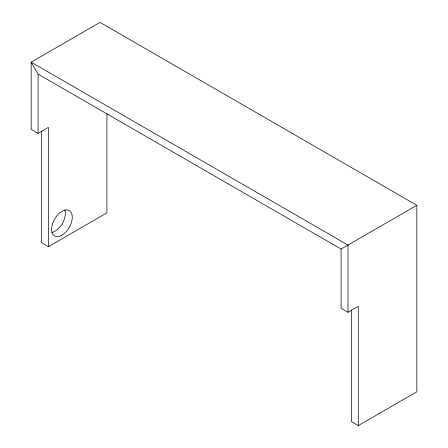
<?xml version="1.0" encoding="UTF-8"?>
<svg xmlns="http://www.w3.org/2000/svg" width="448" height="448" viewBox="0 0 448 448"><rect width="100%" height="100%" fill="white"/><g stroke="black" fill="none" stroke-linecap="round" stroke-linejoin="round"><path stroke-width="0.67" d="M351.411 310.005L351.411 421.624L358.299 425.6L416.842 391.804L416.842 205.313L100.027 22.4L31.158 62.166L31.158 129.366L38.046 133.342L48.378 127.378L48.378 246.669L41.49 242.687L41.49 131.074M48.378 246.669L106.915 212.867L106.915 113.837M341.085 249.049L341.085 308.297L347.973 312.273L347.973 245.073L31.158 62.166L38.046 74.094L341.085 249.049L416.842 205.313M347.973 312.273L358.299 306.309L358.299 425.6M38.046 74.094L38.046 133.342M64.854 209.832A14.61 8.434 -60 0 1 62.339 223.541A14.61 8.434 -60 0 1 51.705 232.501M62.586 234.797A14.61 8.434 -60 0 0 70.554 211.697A14.61 8.434 -60 0 0 52.696 223.289A14.61 8.434 -60 0 0 62.586 234.797"/></g></svg>
